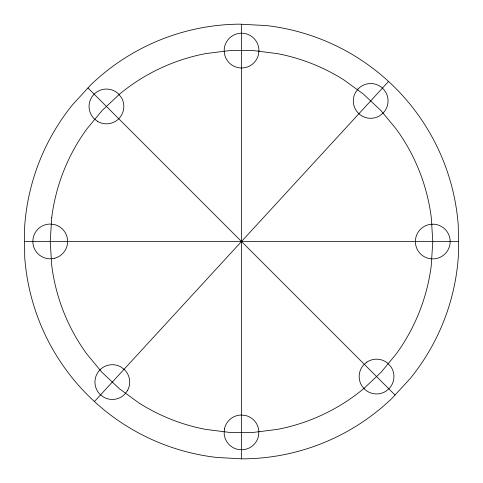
<?xml version="1.0" encoding="UTF-8"?>
<svg xmlns="http://www.w3.org/2000/svg" width="483" height="483" viewBox="0 0 483 483"><rect width="100%" height="100%" fill="white"/><g stroke="black" fill="none" stroke-linecap="round" stroke-linejoin="round"><path stroke-width="0.72" d="M241.56 24.15L241.5 458.85L243.855 458.85A217.362 217.362 0 0 0 392.003 398.33L410.472 378.231A217.362 217.362 0 0 0 458.566 252.802L458.27 225.507A217.362 217.362 0 0 0 266.405 25.569L239.145 24.15A217.362 217.362 0 0 0 90.997 84.67L72.528 104.769A217.362 217.362 0 0 0 24.434 230.198L24.73 257.493A217.362 217.362 0 0 0 216.595 457.431L241.5 458.85M388.574 81.446L94.427 401.554M24.555 241.5L458.445 241.5M87.966 87.966L395.034 395.034M51.735 217.471L50.22 241.446L51.723 265.421A191.28 191.28 0 0 0 86.723 353.888L102.028 372.399L119.53 388.851L138.959 402.973A191.28 191.28 0 0 0 205.607 429.381L229.437 432.4L253.454 432.406L277.29 429.399A191.28 191.28 0 0 0 363.385 388.918L380.9 372.478L396.217 353.973A191.28 191.28 0 0 0 431.265 265.529L432.78 241.554L431.277 217.579A191.28 191.28 0 0 0 396.277 129.112L380.972 110.601L363.47 94.149L344.041 80.027A191.28 191.28 0 0 0 277.393 53.619L253.563 50.6L229.546 50.594L205.71 53.601A191.28 191.28 0 0 0 119.615 94.082L102.1 110.522L86.783 129.027A191.28 191.28 0 0 0 51.735 217.471M224.456 428.964L224.142 433.493A17.388 17.388 0 0 0 238.059 449.45L242.587 449.758A17.388 17.388 0 0 0 258.544 435.841L258.858 431.313A17.388 17.388 0 0 0 244.941 415.356L240.413 415.048A17.388 17.388 0 0 0 224.456 428.964M258.942 50.6L258.351 55.098A17.388 17.388 0 0 1 224.758 55.098L224.166 50.6A17.388 17.388 0 0 1 241.554 33.206A17.388 17.388 0 0 1 258.942 50.6M358 89.017L355.355 92.7A17.388 17.388 0 0 0 379.831 115.703L383.345 112.829A17.388 17.388 0 0 0 382.584 88.25A17.388 17.388 0 0 0 358 89.017M127.385 390.771L124.62 394.37A17.388 17.388 0 0 1 103.628 397.135L100.029 394.37A17.388 17.388 0 0 1 121.022 367.02L124.62 369.779A17.388 17.388 0 0 1 127.385 390.771M366.845 362.129L363.439 365.136A17.388 17.388 0 0 0 362.129 386.267L365.136 389.672A17.388 17.388 0 0 0 386.267 390.982L389.672 387.976A17.388 17.388 0 0 0 390.982 366.845L387.976 363.439A17.388 17.388 0 0 0 366.845 362.129M432.744 224.166L428.246 224.77A17.388 17.388 0 0 0 428.312 258.363L432.816 258.942A17.388 17.388 0 0 0 450.168 241.518A17.388 17.388 0 0 0 432.744 224.166M54.718 258.242L50.214 258.834A17.388 17.388 0 0 1 32.832 241.44A17.388 17.388 0 0 1 50.226 224.058L54.724 224.649A17.388 17.388 0 0 1 54.718 258.242M97.747 121.505L94.149 118.74A17.388 17.388 0 0 1 94.149 94.149A17.388 17.388 0 0 1 118.74 94.149L121.505 97.747A17.388 17.388 0 0 1 97.747 121.505"/></g></svg>
